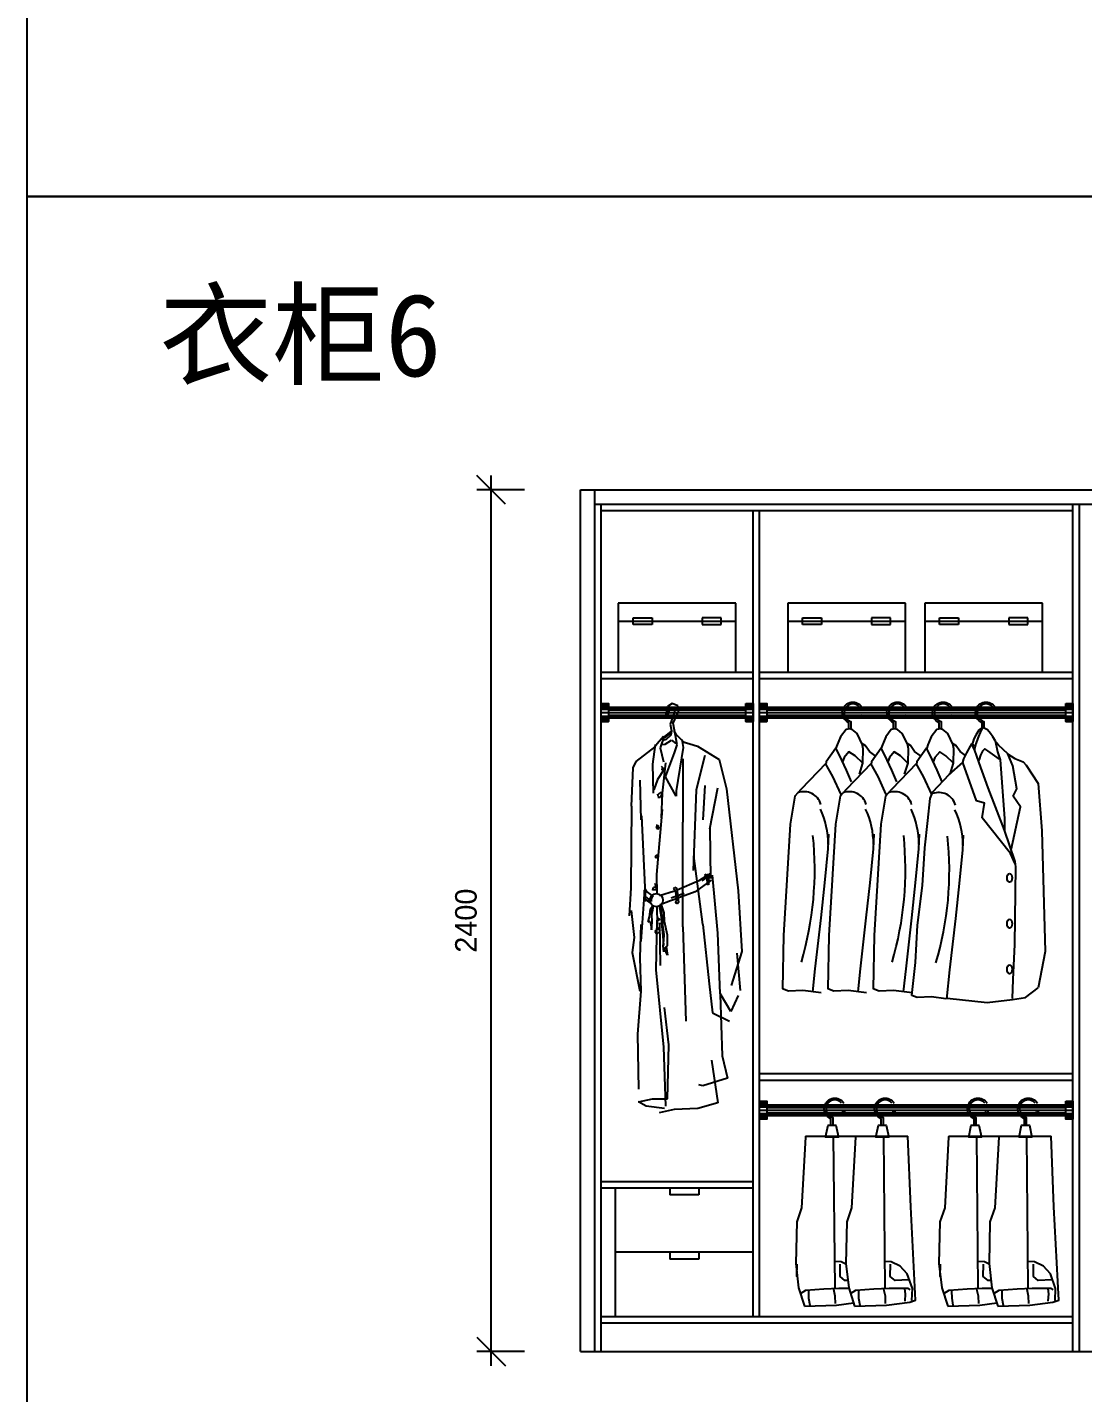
# Model space of a CAD drawing. Header units: millimetres. Extents: x 24776 to 57176, y -19492 to 15017.
# Drawn here: x 24776 to 27716, y 1257 to 5060 of the extents above; entities that cross this region are included whole.
import ezdxf

# ---------------------------------------------------------------- set-up
doc = ezdxf.new("R2010")
doc.units = ezdxf.units.MM
doc.header["$PDMODE"] = 3
doc.layers.add('ID-furniture', color=7, linetype='Continuous')
doc.styles.add('ARIAL', font='simhei.ttf')
doc.styles.add('RomanS', font='')
doc.styles.get('RomanS').set_extended_font_data('YouYuan')
doc.dimstyles.new('SC40', dxfattribs={"dimtxt": 60, "dimasz": 80, "dimexe": 40, "dimexo": 40, "dimgap": 40, "dimtad": 1, "dimdec": 0, "dimzin": 0, "dimdsep": 46, "dimtxsty": 'RomanS', "dimblk": 'OBLIQUE', "dimcen": 0, "dimdle": 40, "dimclrd": 9, "dimclre": 9, "dimclrt": 4, "dimadec": 0, "dimazin": 0, "dimtfac": 1, "dimtdec": 0, "dimtix": 1, "dimtmove": 2, "dimatfit": 1, "dimldrblk": 'DOT', "dimfxl": 1, "dimtolj": 1, "dimtzin": 0, "dimlwd": -1, "dimlwe": -1, "dimarcsym": 0})

# ---------------------------------------------------------------- blocks, each defined once
blk = doc.blocks.new('_Oblique')
at = {"color": 0, "linetype": 'ByBlock', "lineweight": -2}
blk.add_line((-0.5, -0.5), (0.5, 0.5), dxfattribs=at)
blk = doc.blocks.new('*D192')
at = {"color": 9, "transparency": 16777216}
for p, q in [((26068.2, 1332), (26068.2, 3812)), ((26160.8, 3772), (26028.2, 3772)), ((26160.8, 1372), (26028.2, 1372))]:
    blk.add_line(p, q, dxfattribs=at)
at = {"layer": 'Defpoints', "color": 0, "transparency": 16777216}
for p in [(26068.2, 3772), (26200.8, 3772), (26200.8, 1372)]:
    blk.add_point(p, dxfattribs=at)
at = {"color": 9, "transparency": 16777216, "xscale": 80, "yscale": 80, "zscale": 80}
for p, rotation in [((26068.2, 3772), 90), ((26068.2, 1372), 270)]:
    blk.add_blockref('_Oblique', p, dxfattribs=dict(at, rotation=rotation))
at = {"color": 4, "transparency": 16777216, "insert": (25998.2, 2572), "char_height": 60, "attachment_point": 5, "rotation": 90, "style": 'RomanS'}
blk.add_mtext('\\A1;2400', dxfattribs=at)
blk = doc.blocks.new('_Dot')
at = {"color": 0, "linetype": 'ByBlock', "lineweight": -2}
blk.add_line((-0.5, 0), (-1, 0), dxfattribs=at)
at = {"color": 0, "linetype": 'ByBlock', "const_width": 0.5}
blk.add_lwpolyline([(-0.25, 0, 1), (0.25, 0, 1)], format="xyb", close=True, dxfattribs=at)
blk = doc.blocks.new('DFFGDGSG')
at = {"color": 250}
for p, q in [((33366.6, 11003.6), (33366.6, 10811.3)), ((33694.4, 11003.6), (33366.6, 11003.6)), ((33694.4, 10811.3), (33694.4, 11003.6)), ((33366.6, 10953), (33694.4, 10953)), ((33407.8, 10944.1), (33407.8, 10962.3)), ((33407.8, 10962.3), (33460.6, 10962.3)), ((33460.6, 10962.3), (33460.6, 10944.1)), ((33653.2, 10962.3), (33600.4, 10962.3)), ((33600.4, 10962.3), (33600.4, 10944.1)), ((33653.2, 10944.1), (33653.2, 10962.3)), ((33460.6, 10944.1), (33407.8, 10944.1)), ((33600.4, 10944.1), (33653.2, 10944.1)), ((33366.6, 10811.3), (33694.4, 10811.3))]:
    blk.add_line(p, q, dxfattribs=at)
blk = doc.blocks.new('SDFFAASF')
at = {"color": 250}
for p, q in [((47231.7, 12349.3), (47242, 12216.9)), ((47242, 12216.9), (47251.2, 11880.6)), ((47251.2, 11880.6), (47231.7, 11779.4))]:
    blk.add_line(p, q, dxfattribs=at)
for points in [[(46704.7, 12500.4), (46704.7, 12518.1, -0.375799), (46687, 12553.4, -0.662316), (46740.6, 12561.4)], [(46734.4, 12561.4, 0.616313), (46691.8, 12552.2, 0.413702), (46709.7, 12521.7), (46709.7, 12500.4)], [(46829.1, 12500.4), (46829.1, 12518.1, -0.375799), (46811.4, 12553.4, -0.662316), (46864.9, 12561.4)], [(46858.8, 12561.4, 0.616313), (46816.2, 12552.2, 0.413702), (46834.1, 12521.7), (46834.1, 12500.4)], [(46956.2, 12500.8), (46956.2, 12518.1, -0.375799), (46938.4, 12553.4, -0.662316), (46992, 12561.4)], [(46985.9, 12561.4, 0.616313), (46943.3, 12552.2, 0.413702), (46961.2, 12521.7), (46961.2, 12501.1)], [(47075.7, 12503.1), (47075.7, 12518.1, -0.375799), (47057.9, 12553.4, -0.662316), (47111.5, 12561.4)], [(47105.4, 12561.4, 0.616313), (47062.7, 12552.2, 0.413702), (47080.7, 12521.7), (47080.7, 12503.5)], [(46742.2, 12541.4, -0.068798), (46742.6, 12533.3, -1.055238), (46737.6, 12533.8, 0.07858), (46737.1, 12541.4)], [(46866.6, 12541.4, -0.068798), (46867, 12533.3, -1.055238), (46862, 12533.8, 0.07858), (46861.5, 12541.4)], [(46993.6, 12541.4, -0.068798), (46994, 12533.3, -1.055238), (46989.1, 12533.8, 0.07858), (46988.5, 12541.4)], [(47113.1, 12541.4, -0.068798), (47113.5, 12533.3, -1.055238), (47108.5, 12533.8, 0.07858), (47108, 12541.4)]]:
    blk.add_lwpolyline(points, format="xyb", dxfattribs=at)
for points in [[(46740.4, 12460.2), (46734.7, 12472.1), (46727.1, 12488), (46713.7, 12499.5), (46706, 12501.4), (46696.5, 12499.5), (46681.2, 12478.4), (46671.6, 12456.8), (46668.4, 12447.2)], [(46866.5, 12460.2), (46860.8, 12472.1), (46853.1, 12488), (46839.7, 12499.5), (46832.1, 12501.4), (46822.5, 12499.5), (46807.2, 12478.4), (46797.7, 12456.8), (46794.5, 12447.2)], [(46993.1, 12460.2), (46987.4, 12472.1), (46979.8, 12488), (46966.4, 12499.5), (46958.7, 12501.4), (46949.2, 12499.5), (46933.9, 12478.4), (46924.3, 12456.8), (46921.1, 12447.2)], [(47076.8, 12503.8), (47066.7, 12497.2), (47057.9, 12483.5), (47052.9, 12473), (47048, 12457.7)], [(47112.2, 12468.5), (47105, 12478.6), (47099.1, 12487.8), (47090.6, 12497.9), (47081.4, 12503.1), (47076.8, 12503.8), (47071.6, 12495.6), (47063.4, 12475.3), (47057.9, 12459), (47054.6, 12444.9), (47054.3, 12443)], [(46711.6, 12353.4), (46697.5, 12386.3), (46678.3, 12427.4), (46668.3, 12447.4), (46640.9, 12409.1), (46640.9, 12405.5), (46570.6, 12332.5), (46554.1, 12313.3), (46540.9, 12235.3), (46522.6, 11925.3), (46519.3, 11777.1)], [(46837.7, 12353.4), (46823.6, 12386.3), (46804.4, 12427.4), (46794.4, 12447.4), (46767, 12409.1), (46767, 12405.5), (46696.6, 12332.5), (46680.2, 12313.3), (46666.9, 12235.3), (46648.7, 11925.3), (46645.4, 11777.1)], [(46743, 12405.2), (46722, 12426.2), (46704.7, 12437), (46691.4, 12421.1), (46686.7, 12409.5)], [(46776.6, 12427), (46761.5, 12438.3), (46749.6, 12454.7), (46740.4, 12460.2), (46743.2, 12446.5), (46742.3, 12405.5), (46732.8, 12375.1)], [(46964.3, 12353.4), (46950.2, 12386.3), (46931, 12427.4), (46921, 12447.4), (46893.6, 12409.1), (46893.6, 12405.5), (46823.3, 12332.5), (46806.8, 12313.3), (46793.6, 12235.3), (46775.3, 11925.3), (46772, 11777.1)], [(46869, 12405.2), (46848, 12426.2), (46830.8, 12437), (46817.4, 12421.1), (46812.8, 12409.5)], [(46902.7, 12427), (46887.5, 12438.3), (46875.6, 12454.7), (46866.5, 12460.2), (46869.2, 12446.5), (46868.3, 12405.5), (46858.8, 12375.1)], [(46879.5, 11758.7), (46890.4, 11850.3), (46895.5, 11954), (46909.1, 12064.4), (46915.9, 12169.8), (46924.4, 12246.3), (46931.2, 12307.4), (46938, 12326.1), (46983.9, 12373.7), (47021.4, 12407.7), (47024.3, 12417.2), (47033, 12434), (47042.8, 12453), (47046.9, 12459.4), (47055.5, 12453), (47056.7, 12452.5)], [(46995.7, 12405.2), (46974.7, 12426.2), (46957.4, 12437), (46944.1, 12421.1), (46939.4, 12409.5)], [(47029.3, 12427), (47014.2, 12438.3), (47002.3, 12454.7), (46993.1, 12460.2), (46995.9, 12446.5), (46995, 12405.5), (46985.5, 12375.1)], [(47045.7, 12457.7), (47053.2, 12443.2), (47066.5, 12406.2), (47091.4, 12336.7), (47136.6, 12219.3), (47166.7, 12131.7), (47168.8, 12116.9), (47166, 11900.3), (47160.8, 11802.8), (47159.1, 11750.1)], [(47124, 12417.1), (47111.2, 12425.6), (47091.6, 12440), (47083.1, 12445.2), (47076.5, 12439), (47070.9, 12427.9), (47067.3, 12415.8), (47066, 12411.6)], [(47156.4, 12164.4), (47182.5, 12284.2), (47161.6, 12313.2), (47172.1, 12334.1), (47160.9, 12398.1), (47146.7, 12431.6), (47121.4, 12456.1), (47110.2, 12468.8)], [(47112.2, 12468.5), (47118.4, 12436.8), (47125.9, 12415.2), (47137.8, 12251.5), (47137.8, 12218.7)], [(46682.5, 12318.4), (46659.5, 12368.5), (46639.4, 12404.9)], [(46808.6, 12318.4), (46785.6, 12368.5), (46765.5, 12404.9)], [(46935.2, 12318.4), (46912.2, 12368.5), (46892.1, 12404.9)], [(47167.7, 12125.5), (47154.6, 12154.2), (47075.6, 12252.9), (47082.2, 12294), (47060, 12300.5), (47022.1, 12407.4)], [(47146, 12431.6), (47166.9, 12418.9), (47189.9, 12409.2), (47198.1, 12400.3)], [(47198.1, 12400.3), (47231.7, 12349.3)], [(46604, 11768.8), (46611, 11832.6), (46627, 11974.8), (46637.7, 12072.6), (46646.6, 12166.8), (46648.3, 12207.7)], [(46730.1, 11768.8), (46737, 11832.6), (46753, 11974.8), (46763.7, 12072.6), (46772.6, 12166.8), (46774.4, 12207.7)], [(46856.7, 11768.8), (46863.7, 11832.6), (46879.7, 11974.8), (46890.4, 12072.6), (46899.3, 12166.8), (46901, 12207.7)], [(46977.1, 11748.6), (46985.9, 11830.4), (47002, 11972.6), (47012.6, 12070.3), (47021.5, 12164.5), (47023.3, 12205.4)], [(46627.7, 11765.6), (46576.2, 11772.6), (46536.1, 11770.8), (46519.3, 11777.1)], [(46753.7, 11765.6), (46702.3, 11772.6), (46662.2, 11770.8), (46645.4, 11777.1)], [(46880.3, 11765.6), (46828.9, 11772.6), (46788.8, 11770.8), (46772, 11777.1)], [(46974.4, 11749.6), (46934.3, 11755), (46894.2, 11753.2), (46879.5, 11758.7)], [(46978, 11751.4), (47089.2, 11738.6), (47160.3, 11747.7), (47196.7, 11753.2), (47231.7, 11779.4)]]:
    blk.add_lwpolyline(points, dxfattribs=at)
for centre, radius, start, end in [((46579.8, 12277.7), 48.4, 15.7523, 111.1565), ((46705.9, 12277.7), 48.4, 15.7523, 111.1565), ((46832.5, 12277.7), 48.4, 15.7523, 111.1565), ((46954.8, 12275.5), 48.4, 15.7523, 111.1565), ((46413.5, 12179.2), 233.4, 359.9116, 24.988), ((46539.5, 12179.2), 233.4, 359.9116, 24.988), ((46666.2, 12179.2), 233.4, 359.9116, 24.988), ((46788.4, 12176.9), 233.4, 359.9116, 24.988), ((45699.6, 12109.3), 909.7, 343.5409, 5.9886), ((45952.3, 12109.3), 909.7, 343.5409, 5.9886), ((46074.6, 12107.1), 909.7, 343.5409, 5.9886)]:
    blk.add_arc(centre, radius, start, end, dxfattribs=at)
for centre in [(47152.1, 12086.1), (47152.1, 11958.7), (47152.1, 11831.3)]:
    blk.add_ellipse(centre, major_axis=(0, 12.4), ratio=0.580645, dxfattribs=at)
blk = doc.blocks.new('DFGDGDGS')
at = {"color": 250}
for p, q in [((43227.8, 10674.1), (43220.7, 10642.3)), ((43220.7, 10642.3), (43227.8, 10647.6)), ((43240.2, 10683), (43227.8, 10674.1)), ((43227.8, 10647.6), (43233.1, 10665.3)), ((43233.1, 10665.3), (43240.2, 10672.3)), ((43247.3, 10658.2), (43238.4, 10635.2)), ((43256.1, 10675.9), (43240.2, 10683)), ((43240.2, 10672.3), (43247.3, 10668.8)), ((43243.7, 10628.1), (43257.9, 10660)), ((43247.3, 10668.8), (43247.3, 10658.2)), ((43257.9, 10660), (43256.1, 10675.9)), ((43238.4, 10635.2), (43234.9, 10624.6)), ((43234.9, 10624.6), (43238.4, 10606.9)), ((43252.6, 10578.6), (43243.7, 10628.1)), ((43198.5, 10570.9), (43216, 10591.2)), ((43218.2, 10591.2), (43207.6, 10559.5)), ((43210.9, 10583.7), (43238.1, 10604.4)), ((43224.3, 10582.1), (43214.7, 10579.4)), ((43220.7, 10569.7), (43238.4, 10580.3)), ((43221.2, 10588.2), (43237.5, 10600.5)), ((43236.7, 10594.5), (43224.3, 10582.1)), ((43238.4, 10606.9), (43236.7, 10594.5)), ((43238.4, 10580.3), (43250.8, 10571.5)), ((43245.1, 10606.2), (43250.6, 10597.2)), ((43254.1, 10567.3), (43248.2, 10603.3)), ((43250.6, 10597.2), (43274.6, 10573.5)), ((43267.2, 10582.2), (43271.2, 10560.1)), ((43268.6, 10576.5), (43311, 10563.6)), ((43192, 10561.5), (43139.6, 10521.2)), ((43192.8, 10568.3), (43186.2, 10513.7)), ((43192.8, 10563.4), (43198.5, 10570.9)), ((43207.6, 10559.5), (43216, 10519.9)), ((43211.5, 10568.7), (43220.7, 10569.7)), ((43222, 10478), (43247.2, 10545)), ((43247.2, 10545), (43254.1, 10567.3)), ((43271.2, 10560.1), (43252, 10439.1)), ((43331.8, 10537.9), (43307.8, 10442.1)), ((43311, 10563.6), (43371.5, 10526.2)), ((43130.6, 10503.2), (43126.1, 10397.1)), ((43139.6, 10521.2), (43130.6, 10503.2)), ((43186.2, 10513.7), (43187.2, 10432.8)), ((43216.9, 10497.9), (43200.1, 10471.3)), ((43210, 10507.9), (43219, 10498.9)), ((43219, 10498.9), (43210, 10498.9)), ((43222, 10516.9), (43213, 10433.1)), ((43269.9, 10528.9), (43269.9, 10352.2)), ((43371.5, 10526.2), (43391.7, 10445)), ((43150.1, 10469), (43153.1, 10358.2)), ((43200.1, 10471.3), (43189.2, 10441.7)), ((43252, 10424.1), (43222, 10478)), ((43199.5, 10430.1), (43201, 10424.1)), ((43207, 10421.1), (43201, 10421.1)), ((43210, 10435.9), (43201.5, 10429.7)), ((43213, 10433.1), (43207, 10421.1)), ((43209.4, 10435.5), (43213, 10433.1)), ((43213, 10433.1), (43210, 10364.2)), ((43252, 10439.1), (43252, 10424.1)), ((43307.8, 10442.1), (43298.9, 10217.5)), ((43331.8, 10454), (43325.8, 10358.2)), ((43345.4, 10333.5), (43367.8, 10448)), ((43391.7, 10445), (43424.7, 10160.6)), ((43127.7, 10396.9), (43125.4, 10169.1)), ((43212.9, 10387.7), (43196.8, 10205.9)), ((43155.4, 10369.3), (43164.6, 10171.4)), ((43197.1, 10336), (43200, 10345.7)), ((43269.9, 10061), (43269.9, 10352.2)), ((43201, 10332.1), (43197.1, 10336)), ((43201, 10341.8), (43203.9, 10339.9)), ((43203.9, 10339.9), (43201, 10332.1)), ((43345.4, 10335.3), (43347.2, 10195.6)), ((43193.3, 10255.7), (43199.1, 10260.5)), ((43196.2, 10251.8), (43193.3, 10255.7)), ((43196.2, 10262.5), (43201, 10255.7)), ((43201, 10255.7), (43196.2, 10251.8)), ((43325.8, 10066.9), (43300.5, 10258.5)), ((43196.8, 10205.9), (43197.7, 10152.9)), ((43335.5, 10202.1), (43315, 10188.4)), ((43323.9, 10188.4), (43337.2, 10197.6)), ((43331.3, 10204.2), (43334.8, 10207.7)), ((43336.5, 10201.6), (43331.3, 10204.2)), ((43336.5, 10208.5), (43340.9, 10202.4)), ((43339.1, 10185.9), (43336.5, 10201.6)), ((43347.2, 10209.9), (43339.3, 10204.6)), ((43340.9, 10202.4), (43342.6, 10188.5)), ((43341.1, 10200.3), (43347.2, 10204.5)), ((43367.8, 10043), (43352.6, 10204.5)), ((43125.4, 10169.1), (43120.8, 10090.8)), ((43166.2, 10165.4), (43162.6, 10162.5)), ((43162.6, 10162.5), (43162.6, 10151.2)), ((43164.6, 10171.4), (43164, 10163.6)), ((43169.2, 10163.8), (43166.2, 10165.4)), ((43166.2, 10156.2), (43166.5, 10160.8)), ((43166.2, 10146.5), (43166.2, 10156.2)), ((43166.5, 10160.8), (43183.9, 10147.8)), ((43166.6, 10160.1), (43169.2, 10163.8)), ((43186.5, 10162.8), (43188.4, 10171.5)), ((43197.1, 10163.8), (43186.5, 10162.8)), ((43188.4, 10171.5), (43193.3, 10171.5)), ((43192.3, 10182.2), (43197.1, 10163.8)), ((43246.8, 10159.7), (43205.6, 10147.2)), ((43244.1, 10167.6), (43248.4, 10171.1)), ((43249.3, 10164.1), (43244.1, 10165.8)), ((43250, 10161.1), (43246.8, 10159.7)), ((43248.4, 10171.1), (43253.7, 10167.6)), ((43251.9, 10151.9), (43249.3, 10164.1)), ((43253.7, 10167.6), (43258, 10128.4)), ((43315, 10188.4), (43254.2, 10162.8)), ((43255.8, 10148.1), (43273.7, 10154.4)), ((43304.2, 10158), (43256.7, 10140.5)), ((43338.7, 10182.8), (43304.2, 10158)), ((43338.3, 10178.9), (43339.1, 10185.9)), ((43341.7, 10177.2), (43338.3, 10178.9)), ((43342.6, 10188.5), (43341.7, 10177.2)), ((43349, 10190.2), (43342.4, 10185.4)), ((43424.7, 10160.6), (43434.6, 9991.9)), ((43161.9, 10136.3), (43153.1, 10019.5)), ((43161.9, 10138.9), (43161.3, 10137.2)), ((43161.3, 10137.2), (43163.6, 10133.9)), ((43162.6, 10151.2), (43161.9, 10138.9)), ((43162.6, 10147.2), (43162.7, 10147.1)), ((43163.6, 10133.9), (43166.9, 10133.6)), ((43164.9, 10138.6), (43166.2, 10146.5)), ((43165.9, 10135.6), (43164.9, 10138.6)), ((43165.9, 10144.6), (43178.7, 10134.7)), ((43166.9, 10133.6), (43165.9, 10135.6)), ((43166.2, 10136.5), (43179.6, 10128.2)), ((43186.4, 10119.1), (43179.6, 10111.1)), ((43182.3, 10140.6), (43181.7, 10133.8)), ((43181.7, 10133.8), (43182.3, 10131.5)), ((43183.6, 10143.2), (43182.3, 10140.6)), ((43182.3, 10131.5), (43182.5, 10135.1)), ((43182.5, 10135.1), (43183.6, 10140.8)), ((43187.2, 10119.1), (43183.4, 10101.9)), ((43186.8, 10146.4), (43183.6, 10143.2)), ((43183.6, 10140.8), (43185.9, 10144)), ((43185.9, 10144), (43187.8, 10146.2)), ((43186.4, 10106.9), (43188.5, 10118.2)), ((43187.6, 10147), (43187, 10146.6)), ((43187.8, 10146.2), (43187.6, 10147)), ((43198.3, 10116.5), (43199.1, 10067.8)), ((43204.4, 10119.1), (43209, 10095.1)), ((43209.9, 10106.9), (43205.7, 10119.1)), ((43236.1, 10132.9), (43207.4, 10122.1)), ((43209.9, 10121.6), (43217.4, 10099.3)), ((43252.5, 10138.9), (43236.1, 10132.9)), ((43237.9, 10141.8), (43252.2, 10146.8)), ((43250.2, 10127.5), (43252.8, 10131.9)), ((43255.4, 10124.9), (43250.2, 10127.5)), ((43252.8, 10131.9), (43251.9, 10151.9)), ((43258, 10128.4), (43255.4, 10124.9)), ((43126.1, 10105.9), (43135.1, 10031)), ((43176.3, 10088.4), (43172.5, 10074.6)), ((43179.6, 10111.1), (43176.3, 10088.4)), ((43183.4, 10101.9), (43183, 10088)), ((43184.3, 10096), (43186.4, 10106.9)), ((43184.7, 10073.7), (43184.3, 10096)), ((43198, 10078.9), (43195, 9941.2)), ((43204, 10084.9), (43198, 10075.9)), ((43198, 10075.9), (43207, 10081.9)), ((43209, 10095.1), (43212, 10061.2)), ((43213.6, 10087.6), (43209.9, 10106.9)), ((43214.5, 10065.3), (43213.6, 10087.6)), ((43217.4, 10099.3), (43218.3, 10076.7)), ((43153.1, 10066.9), (43150.1, 9974.1)), ((43172.5, 10074.6), (43176.3, 10076.7)), ((43176.3, 10076.7), (43179.6, 10075)), ((43179.6, 10075), (43182.2, 10061.6)), ((43182.2, 10061.6), (43182.6, 10052.3)), ((43182.6, 10052.3), (43184.7, 10073.7)), ((43201, 10055), (43192.1, 10049)), ((43192.1, 10049), (43198, 10040)), ((43198, 10040), (43207, 10049)), ((43207, 10049), (43201, 10058)), ((43205.7, 10071.6), (43207, 9953.2)), ((43212, 10061.2), (43214.5, 10035.6)), ((43218.3, 10039.7), (43214.5, 10065.3)), ((43217.4, 10023), (43218.3, 10039.7)), ((43218.3, 10076.7), (43226.7, 10038.1)), ((43269.9, 10061), (43278.9, 9797.5)), ((43325.8, 10066.9), (43343.8, 9902.3)), ((43373.8, 9875.3), (43367.8, 10043)), ((43135.1, 10031), (43129.1, 9989.1)), ((43214.5, 10035.6), (43216.2, 10008.7)), ((43215.7, 10007.4), (43217.4, 10023)), ((43217.4, 9991.1), (43215.7, 10007.4)), ((43219.1, 10001.1), (43217.4, 9991.1)), ((43226.2, 10007.9), (43219.1, 10001.1)), ((43224.1, 10005.8), (43227.5, 9981.4)), ((43226.7, 10038.1), (43226.2, 10007.9)), ((43129.1, 9989.1), (43150.1, 9881.3)), ((43150.1, 9974.1), (43153.1, 9881.3)), ((43222, 9995.3), (43218.7, 9997.8)), ((43224.6, 9987.3), (43222, 9995.3)), ((43227.5, 9981.4), (43224.6, 9987.3)), ((43434.6, 9991.9), (43404.6, 9897.5)), ((43420.8, 9987.3), (43430, 9883.7)), ((43195, 9941.2), (43216, 9725.6)), ((43343.8, 9902.3), (43352.8, 9821.5)), ((43153.1, 9881.3), (43144.1, 9761.6)), ((43403.7, 9824.4), (43373.8, 9875.3)), ((43373.8, 9872.3), (43379.7, 9701.7)), ((43424.7, 9869.4), (43403.7, 9824.4)), ((43231, 9731.6), (43219, 9836.4)), ((43352.8, 9821.5), (43400.7, 9797.5)), ((43144.1, 9761.6), (43147.1, 9608.9)), ((43216, 9725.6), (43222, 9561)), ((43228, 9581.9), (43231, 9731.6)), ((43379.7, 9701.7), (43394.7, 9638.8)), ((43349.8, 9689.7), (43367.8, 9570)), ((43325.8, 9617.9), (43314.9, 9620.9)), ((43394.7, 9638.8), (43325.8, 9617.9)), ((43147.1, 9573), (43186.1, 9581.9)), ((43168.1, 9561), (43147.1, 9573)), ((43219, 9555), (43168.1, 9561)), ((43186.1, 9581.9), (43228, 9581.9)), ((43246, 9552), (43204, 9543)), ((43311.9, 9555), (43246, 9552)), ((43367.8, 9570), (43311.9, 9555))]:
    blk.add_line(p, q, dxfattribs=at)
blk.add_circle((43196.7, 10134.7), 18.3, dxfattribs=at)
blk = doc.blocks.new('DGFSGSG')
at = {"color": 250}
blk.add_line((31519.7, 9695.7), (31804.8, 9695.7), dxfattribs=at)
for points in [[(31590.6, 9726.2), (31590.6, 9744.3, -0.375799), (31572.9, 9779.7, -0.662316), (31626.5, 9787.6)], [(31620.4, 9787.6, 0.616313), (31577.7, 9778.4, 0.413702), (31595.6, 9747.9), (31595.6, 9726.2)], [(31730.9, 9726.2), (31730.9, 9744.3, -0.375799), (31713.2, 9779.7, -0.662316), (31766.7, 9787.6)], [(31760.6, 9787.6, 0.616313), (31718, 9778.4, 0.413702), (31735.9, 9747.9), (31735.9, 9726.2)], [(31628.1, 9767.6, -0.068798), (31628.5, 9759.6, -1.055238), (31623.5, 9760, 0.07858), (31623, 9767.6)], [(31768.4, 9767.6, -0.068798), (31768.8, 9759.6, -1.055238), (31763.8, 9760, 0.07858), (31763.3, 9767.6)]]:
    blk.add_lwpolyline(points, format="xyb", dxfattribs=at)
for points in [[(31593.3, 9726.1), (31604.1, 9726), (31611.4, 9692.7), (31593.3, 9692.7), (31575.6, 9692.7), (31582.5, 9726)], [(31733.6, 9726.1), (31744.4, 9726), (31751.6, 9692.7), (31733.6, 9692.7), (31715.9, 9692.7), (31722.8, 9726)]]:
    blk.add_lwpolyline(points, close=True, dxfattribs=at)
for points in [[(31519.7, 9695.7), (31519.6, 9693.3), (31508.8, 9496.3), (31495.3, 9457.1), (31492.6, 9341.1), (31500.7, 9273.6), (31516.9, 9222.4)], [(31602, 9272), (31598.1, 9695.7)], [(31659.1, 9695.7), (31659, 9693.3), (31648.2, 9496.3), (31634.7, 9457.1), (31632, 9341.1), (31640.1, 9273.6), (31656.3, 9222.4)], [(31656.3, 9222.4), (31745.4, 9225.1), (31810.2, 9233.2), (31826.4, 9238.6), (31812.9, 9499), (31804.8, 9696)], [(31741.4, 9272), (31737.6, 9695.7)], [(31497, 9303.9), (31495.9, 9304.8), (31496.6, 9338.9)], [(31632.2, 9339.4), (31619.4, 9345.4), (31601.4, 9346.5)], [(31637.6, 9294.1), (31629.7, 9293.9), (31616.1, 9304.8), (31616.8, 9338.9)], [(31816.1, 9237.9), (31817.4, 9271.3), (31803.3, 9312.5), (31783.9, 9333.8), (31758.8, 9345.4), (31740.8, 9346.5)], [(31807.1, 9295.2), (31769.1, 9293.9), (31755.6, 9304.8), (31756.2, 9338.9)], [(31506, 9257.8), (31520.8, 9266.8), (31571, 9270.1), (31612.9, 9272.6), (31640, 9272), (31640.6, 9272)], [(31527.8, 9264), (31528.4, 9244.1), (31531.6, 9224.7)], [(31603.3, 9229.5), (31602.7, 9250), (31598.4, 9268.3)], [(31645.4, 9257.8), (31660.2, 9266.8), (31710.5, 9270.1), (31752.4, 9272.6), (31779.4, 9272), (31793.6, 9272.6), (31804.5, 9272), (31811, 9268.8)], [(31667.3, 9264), (31667.8, 9244.1), (31671, 9224.7)], [(31742.7, 9229.5), (31742.2, 9250), (31737.9, 9268.3)], [(31797.1, 9236.5), (31798.2, 9256.4), (31796.6, 9270.4)], [(31516.9, 9222.4), (31606, 9225.1), (31653.6, 9231)]]:
    blk.add_lwpolyline(points, dxfattribs=at)

msp = doc.modelspace()

# ---------------------------------------------------------------- linework, layer by layer
at = {"color": 255}
for p, q in [((26316.6, 3772), (29996.6, 3772)), ((26316.6, 1372), (26316.6, 3772)), ((26356.6, 1372), (26356.6, 3772)), ((26356.6, 3732), (29956.6, 3732)), ((26374.6, 1372), (26374.6, 3732)), ((27688.6, 1372), (27688.6, 3732)), ((27706.6, 1372), (27706.6, 3732)), ((26374.6, 3714), (27688.6, 3714)), ((26797.6, 1470), (26797.6, 3714)), ((26815.6, 1470), (26815.6, 3714)), ((26374.6, 3264), (26797.6, 3264)), ((26374.6, 3246), (26797.6, 3246)), ((26815.6, 3264), (27688.6, 3264)), ((26815.6, 3246), (27688.6, 3246)), ((26394.6, 3166.5), (26777.6, 3166.5)), ((26835.6, 3166.5), (27668.6, 3166.5)), ((26394.6, 3136.5), (26777.6, 3136.5)), ((26835.6, 3136.5), (27668.6, 3136.5)), ((26815.6, 2146), (27688.6, 2146)), ((26815.6, 2128), (27688.6, 2128)), ((26835.6, 2059.2), (27668.6, 2059.2)), ((26835.6, 2029.2), (27668.6, 2029.2)), ((26374.6, 1846), (26797.6, 1846)), ((26374.6, 1828), (26797.6, 1828)), ((26414.6, 1470), (26414.6, 1828)), ((26566.1, 1828), (26566.1, 1808)), ((26646.1, 1828), (26646.1, 1808)), ((26646.1, 1808), (26566.1, 1808)), ((26797.6, 1649), (26414.6, 1649)), ((26566.1, 1649), (26566.1, 1629)), ((26646.1, 1649), (26646.1, 1629)), ((26646.1, 1629), (26566.1, 1629)), ((26374.6, 1470), (27688.6, 1470)), ((26374.6, 1452), (27688.6, 1452)), ((26316.6, 1372), (29996.6, 1372))]:
    msp.add_line(p, q, dxfattribs=at)
at = {"color": 250}
for p, q in [((26374.6, 3176), (26394.6, 3176)), ((26374.6, 3175.4), (26394.6, 3175.4)), ((26374.6, 3174.7), (26394.6, 3174.7)), ((26374.6, 3173.6), (26394.6, 3173.6)), ((26374.6, 3172.4), (26394.6, 3172.4)), ((26374.6, 3170.7), (26394.6, 3170.7)), ((26374.6, 3168.6), (26394.6, 3168.6)), ((26374.6, 3165.9), (26394.6, 3165.9)), ((26374.6, 3161.2), (26394.6, 3161.2)), ((26394.6, 3166.1), (26777.6, 3166.1)), ((26394.6, 3165.2), (26777.6, 3165.2)), ((26394.6, 3164), (26777.6, 3164)), ((26394.6, 3162.2), (26777.6, 3162.2)), ((26394.6, 3158.7), (26777.6, 3158.7)), ((26777.6, 3176), (26797.6, 3176)), ((26777.6, 3175.4), (26797.6, 3175.4)), ((26777.6, 3174.7), (26797.6, 3174.7)), ((26777.6, 3173.6), (26797.6, 3173.6)), ((26777.6, 3172.4), (26797.6, 3172.4)), ((26777.6, 3170.7), (26797.6, 3170.7)), ((26777.6, 3168.6), (26797.6, 3168.6)), ((26777.6, 3165.9), (26797.6, 3165.9)), ((26777.6, 3161.2), (26797.6, 3161.2)), ((26815.6, 3176), (26835.6, 3176)), ((26815.6, 3175.4), (26835.6, 3175.4)), ((26815.6, 3174.7), (26835.6, 3174.7)), ((26815.6, 3173.6), (26835.6, 3173.6)), ((26815.6, 3172.4), (26835.6, 3172.4)), ((26815.6, 3170.7), (26835.6, 3170.7)), ((26815.6, 3168.6), (26835.6, 3168.6)), ((26815.6, 3165.9), (26835.6, 3165.9)), ((26815.6, 3161.2), (26835.6, 3161.2)), ((26835.6, 3166.1), (27668.6, 3166.1)), ((26835.6, 3165.2), (27668.6, 3165.2)), ((26835.6, 3164), (27668.6, 3164)), ((26835.6, 3162.2), (27668.6, 3162.2)), ((26835.6, 3158.7), (27668.6, 3158.7)), ((27668.6, 3176), (27688.6, 3176)), ((27668.6, 3175.4), (27688.6, 3175.4)), ((27668.6, 3174.7), (27688.6, 3174.7)), ((27668.6, 3173.6), (27688.6, 3173.6)), ((27668.6, 3172.4), (27688.6, 3172.4)), ((27668.6, 3170.7), (27688.6, 3170.7)), ((27668.6, 3168.6), (27688.6, 3168.6)), ((27668.6, 3165.9), (27688.6, 3165.9)), ((27668.6, 3161.2), (27688.6, 3161.2)), ((26374.6, 3151.5), (26394.6, 3151.5)), ((26374.6, 3141.9), (26394.6, 3141.9)), ((26374.6, 3137.2), (26394.6, 3137.2)), ((26374.6, 3134.4), (26394.6, 3134.4)), ((26374.6, 3132.3), (26394.6, 3132.3)), ((26374.6, 3130.6), (26394.6, 3130.6)), ((26374.6, 3129.4), (26394.6, 3129.4)), ((26374.6, 3128.4), (26394.6, 3128.4)), ((26374.6, 3127.6), (26394.6, 3127.6)), ((26374.6, 3127), (26394.6, 3127)), ((26394.6, 3151.5), (26777.6, 3151.5)), ((26394.6, 3144.4), (26777.6, 3144.4)), ((26394.6, 3140.9), (26777.6, 3140.9)), ((26394.6, 3139.1), (26777.6, 3139.1)), ((26394.6, 3137.8), (26777.6, 3137.8)), ((26394.6, 3136.9), (26777.6, 3136.9)), ((26777.6, 3151.5), (26797.6, 3151.5)), ((26777.6, 3141.9), (26797.6, 3141.9)), ((26777.6, 3137.2), (26797.6, 3137.2)), ((26777.6, 3134.4), (26797.6, 3134.4)), ((26777.6, 3132.3), (26797.6, 3132.3)), ((26777.6, 3130.6), (26797.6, 3130.6)), ((26777.6, 3129.4), (26797.6, 3129.4)), ((26777.6, 3128.4), (26797.6, 3128.4)), ((26777.6, 3127.6), (26797.6, 3127.6)), ((26777.6, 3127), (26797.6, 3127)), ((26815.6, 3151.5), (26835.6, 3151.5)), ((26815.6, 3141.9), (26835.6, 3141.9)), ((26815.6, 3137.2), (26835.6, 3137.2)), ((26815.6, 3134.4), (26835.6, 3134.4)), ((26815.6, 3132.3), (26835.6, 3132.3)), ((26815.6, 3130.6), (26835.6, 3130.6)), ((26815.6, 3129.4), (26835.6, 3129.4)), ((26815.6, 3128.4), (26835.6, 3128.4)), ((26815.6, 3127.6), (26835.6, 3127.6)), ((26815.6, 3127), (26835.6, 3127)), ((26835.6, 3151.5), (27668.6, 3151.5)), ((26835.6, 3144.4), (27668.6, 3144.4)), ((26835.6, 3140.9), (27668.6, 3140.9)), ((26835.6, 3139.1), (27668.6, 3139.1)), ((26835.6, 3137.8), (27668.6, 3137.8)), ((26835.6, 3136.9), (27668.6, 3136.9)), ((27668.6, 3151.5), (27688.6, 3151.5)), ((27668.6, 3141.9), (27688.6, 3141.9)), ((27668.6, 3137.2), (27688.6, 3137.2)), ((27668.6, 3134.4), (27688.6, 3134.4)), ((27668.6, 3132.3), (27688.6, 3132.3)), ((27668.6, 3130.6), (27688.6, 3130.6)), ((27668.6, 3129.4), (27688.6, 3129.4)), ((27668.6, 3128.4), (27688.6, 3128.4)), ((27668.6, 3127.6), (27688.6, 3127.6)), ((27668.6, 3127), (27688.6, 3127)), ((26815.6, 2068.7), (26835.6, 2068.7)), ((26815.6, 2068.1), (26835.6, 2068.1)), ((26815.6, 2067.3), (26835.6, 2067.3)), ((26815.6, 2066.3), (26835.6, 2066.3)), ((26815.6, 2065.1), (26835.6, 2065.1)), ((26815.6, 2063.4), (26835.6, 2063.4)), ((26815.6, 2061.3), (26835.6, 2061.3)), ((26815.6, 2058.6), (26835.6, 2058.6)), ((26815.6, 2053.8), (26835.6, 2053.8)), ((26835.6, 2058.8), (27668.6, 2058.8)), ((26835.6, 2057.9), (27668.6, 2057.9)), ((26835.6, 2056.7), (27668.6, 2056.7)), ((26835.6, 2054.8), (27668.6, 2054.8)), ((27668.6, 2068.7), (27688.6, 2068.7)), ((27668.6, 2068.1), (27688.6, 2068.1)), ((27668.6, 2067.3), (27688.6, 2067.3)), ((27668.6, 2066.3), (27688.6, 2066.3)), ((27668.6, 2065.1), (27688.6, 2065.1)), ((27668.6, 2063.4), (27688.6, 2063.4)), ((27668.6, 2061.3), (27688.6, 2061.3)), ((27668.6, 2058.6), (27688.6, 2058.6)), ((27668.6, 2053.8), (27688.6, 2053.8)), ((26815.6, 2044.2), (26835.6, 2044.2)), ((26815.6, 2034.6), (26835.6, 2034.6)), ((26815.6, 2029.8), (26835.6, 2029.8)), ((26815.6, 2027.1), (26835.6, 2027.1)), ((26815.6, 2025), (26835.6, 2025)), ((26815.6, 2023.3), (26835.6, 2023.3)), ((26815.6, 2022.1), (26835.6, 2022.1)), ((26815.6, 2021), (26835.6, 2021)), ((26815.6, 2020.3), (26835.6, 2020.3)), ((26815.6, 2019.7), (26835.6, 2019.7)), ((26835.6, 2051.3), (27668.6, 2051.3)), ((26835.6, 2044.2), (27668.6, 2044.2)), ((26835.6, 2037), (27668.6, 2037)), ((26835.6, 2033.5), (27668.6, 2033.5)), ((26835.6, 2031.7), (27668.6, 2031.7)), ((26835.6, 2030.5), (27668.6, 2030.5)), ((26835.6, 2029.6), (27668.6, 2029.6)), ((27668.6, 2044.2), (27688.6, 2044.2)), ((27668.6, 2034.6), (27688.6, 2034.6)), ((27668.6, 2029.8), (27688.6, 2029.8)), ((27668.6, 2027.1), (27688.6, 2027.1)), ((27668.6, 2025), (27688.6, 2025)), ((27668.6, 2023.3), (27688.6, 2023.3)), ((27668.6, 2022.1), (27688.6, 2022.1)), ((27668.6, 2021), (27688.6, 2021)), ((27668.6, 2020.3), (27688.6, 2020.3)), ((27668.6, 2019.7), (27688.6, 2019.7))]:
    msp.add_line(p, q, dxfattribs=at)
for points in [[(24776.3, 12844.3), (31256.3, 12844.3), (31256.3, 4589.1), (24776.3, 4589.1)], [(24776.3, 4589.1), (31256.3, 4589.1), (31256.3, -3438.1), (24776.3, -3438.1)]]:
    msp.add_lwpolyline(points, close=True, dxfattribs=at)
at = {"color": 255}
for points in [[(26374.6, 3176.5), (26394.6, 3176.5), (26394.6, 3126.5), (26374.6, 3126.5)], [(26777.6, 3176.5), (26797.6, 3176.5), (26797.6, 3126.5), (26777.6, 3126.5)], [(26815.6, 3176.5), (26835.6, 3176.5), (26835.6, 3126.5), (26815.6, 3126.5)], [(27668.6, 3176.5), (27688.6, 3176.5), (27688.6, 3126.5), (27668.6, 3126.5)], [(26815.6, 2069.2), (26835.6, 2069.2), (26835.6, 2019.2), (26815.6, 2019.2)], [(27668.6, 2069.2), (27688.6, 2069.2), (27688.6, 2019.2), (27668.6, 2019.2)]]:
    msp.add_lwpolyline(points, close=True, dxfattribs=at)

# ---------------------------------------------------------------- block references
at = {"color": 250}
for name, p in [('DFFGDGSG', (-6944.4, -7547.2)), ('DFFGDGSG', (-6472.6, -7547.2)), ('DFFGDGSG', (-6090.8, -7547.2)), ('DGFSGSG', (-4576.2, -7723.8)), ('DGFSGSG', (-4177.3, -7723.8))]:
    msp.add_blockref(name, p, dxfattribs=at)
at = {"color": 255}
for name, p in [('DFGDGDGS', (-16668.3, -7505.8)), ('SDFFAASF', (-19640, -9394.9))]:
    msp.add_blockref(name, p, dxfattribs=at)

# ---------------------------------------------------------------- texts
at = {"layer": 'ID-furniture', "insert": (25144.5, 4318.6), "char_height": 230.4, "attachment_point": 1, "style": 'ARIAL'}
msp.add_mtext('{\\fSimSun|b0|i0|c134|p2;衣柜6}', dxfattribs=at)

# ---------------------------------------------------------------- dimensions: what is measured, and where the dimension line sits
at = {"color": 255}
dim = msp.add_linear_dim(base=(26068.2, 3772), p1=(26200.8, 1372), p2=(26200.8, 3772), angle=90, dimstyle='SC40', dxfattribs=at)
dim.commit()
dim.dimension.update_dxf_attribs({"geometry": '*D192', "text_midpoint": (25998.2, 2572)})

doc.saveas('drawing.dxf')
